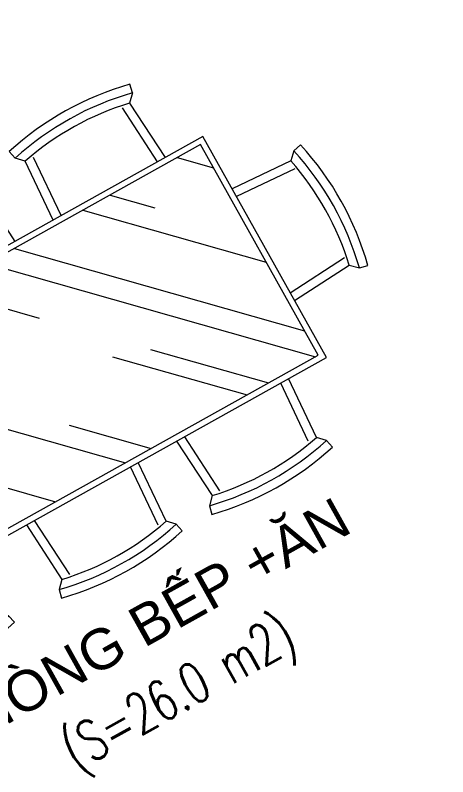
# Model space of a CAD drawing. Header units: millimetres. Extents: x 567980 to 569372, y 2065777 to 2066674.
# Drawn here: x 568962.583 to 568964.077, y 2066330.596 to 2066333.229 of the extents above; entities that cross this region are included whole.
import ezdxf
from ezdxf.enums import TextEntityAlignment as Align

# ---------------------------------------------------------------- set-up
doc = ezdxf.new("R2010")
doc.units = ezdxf.units.MM
for name, color, linetype, lineweight in [('A-TEXT', 7, 'Continuous', 18), ('E- THAY', 9, 'Continuous', 20), ('LD-THAY', 9, 'Continuous', 13)]:
    doc.layers.add(name, color=color, linetype=linetype, lineweight=lineweight)
doc.styles.add('AA - Arial - Regular', font='arial.ttf', dxfattribs={"height": 250})
doc.styles.add('Dim roman', font='romans.shx', dxfattribs={"width": 0.7})

# ---------------------------------------------------------------- blocks, each defined once
blk = doc.blocks.new('A$C67F81534')
at = {"color": 2, "linetype": 'Continuous'}
for p, q in [((505.0368122886863, 2254.250084117288), (497.9810249581933, 2284.33373191976)), ((968.5368122886866, 2254.250084117288), (975.5925996201113, 2284.33373191976)), ((505.0368122886863, 2254.250084117288), (530.3570659263058, 2228.267284944887)), ((943.2165586510673, 2228.267284944887), (968.5368122886866, 2254.250084117288)), ((530.3570659263058, 2228.267284944887), (515.381573151797, 2003.634893315146)), ((958.1920514265075, 2003.634893315146), (943.2165586510673, 2228.267284944887)), ((308.3283516196533, 2003.634893315262), (308.3283516196533, -4.17677219957e-05)), ((1183.828351619653, 2003.634893315262), (308.3283516196533, 2003.634893315262)), ((1183.828351619653, -4.17677219957e-05), (1183.828351619653, 2003.634893315262)), ((57.71316081751137, 1864.055273599108), (27.62951301410794, 1871.111060930183)), ((1434.443542421795, 1864.055273599108), (1464.527190224267, 1871.111060930183)), ((57.71316081751137, 1864.055273599108), (83.69595998991282, 1838.735019961372)), ((83.69595998991282, 1838.735019961372), (308.3283516196533, 1853.710512736696)), ((1408.460743249394, 1838.735019961372), (1183.828351619653, 1853.710512736696)), ((1434.443542421795, 1864.055273599108), (1408.460743249394, 1838.735019961372)), ((83.69595998991282, 1425.875527236843), (57.71316081751137, 1400.555273599108)), ((308.3283516196533, 1410.900034461636), (83.69595998991282, 1425.875527236843)), ((1183.828351619653, 1410.900034461636), (1408.460743249394, 1425.875527236843)), ((1408.460743249394, 1425.875527236843), (1434.443542421795, 1400.555273599108)), ((57.71316081751137, 1400.555273599108), (27.62951301410794, 1393.499486268032)), ((1434.443542421795, 1400.555273599108), (1464.527190224267, 1393.499486268032)), ((57.71316081751137, 1269.571950048907), (27.62951301410794, 1276.627737379982)), ((57.71316081751137, 1269.571950048907), (83.69595998991282, 1244.251696411054)), ((1434.443542421795, 1269.571950048907), (1408.460743249394, 1244.251696411054)), ((1434.443542421795, 1269.571950048907), (1464.527190224267, 1276.627737379982)), ((83.69595998991282, 1244.251696411054), (308.3283516196533, 1259.227189186378)), ((1408.460743249394, 1244.251696411054), (1183.828351619653, 1259.227189186378)), ((83.69595998991282, 831.3922036866423), (57.71316081751137, 806.0719500489067)), ((308.3283516196533, 816.4167109113187), (83.69595998991282, 831.3922036866423)), ((1183.828351619653, 816.4167109113187), (1408.460743249394, 831.3922036866423)), ((1408.460743249394, 831.3922036866423), (1434.443542421795, 806.0719500489067)), ((57.71316081751137, 806.0719500489067), (27.62951301410794, 799.0161627178313)), ((1434.443542421795, 806.0719500489067), (1464.527190224267, 799.0161627178313)), ((64.248076104559, 608.7750672858674), (34.16442830208689, 615.8308546169426)), ((64.248076104559, 608.7750672858674), (90.23087527696043, 583.4548136480153)), ((1427.908627133816, 608.7750672858674), (1401.925827961415, 583.4548136480153)), ((1427.908627133816, 608.7750672858674), (1457.99227493722, 615.8308546169426)), ((90.23087527696043, 583.4548136480153), (308.3283516196533, 597.9946454041637)), ((1401.925827961415, 583.4548136480153), (1183.828351619653, 597.9946454041637)), ((90.23087527696043, 170.5953209236031), (64.248076104559, 145.2750672858674)), ((308.3283516196533, 156.0554891674546), (90.23087527696043, 170.5953209236031)), ((1183.828351619653, 156.0554891674546), (1401.925827961415, 170.5953209236031)), ((1401.925827961415, 170.5953209236031), (1427.908627133816, 145.2750672858674)), ((64.248076104559, 145.2750672858674), (34.16442830208689, 138.219279954792)), ((1427.908627133816, 145.2750672858674), (1457.99227493722, 138.219279954792)), ((308.3283516196533, -4.17677219957e-05), (1183.828351619653, -4.17677219957e-05)), ((530.3570659263058, -224.6324333974626), (515.381573151797, -4.17677219957e-05)), ((958.1920514265075, -4.17677219957e-05), (943.2165586510673, -224.6324333974626)), ((505.0368122886863, -250.615232569864), (530.3570659263058, -224.6324333974626)), ((943.2165586510673, -224.6324333974626), (968.5368122886866, -250.615232569864)), ((505.0368122886863, -250.615232569864), (497.9810249581933, -280.6988803723361)), ((968.5368122886866, -250.615232569864), (975.5925996201113, -280.6988803723361))]:
    blk.add_line(p, q, dxfattribs=at)
at = {"color": 8, "linetype": 'Continuous'}
for p, q in [((561.1886273045093, 2226.211847519735), (546.3501636907458, 2003.634893315146)), ((328.9283516192809, 1983.034893315169), (328.9283516192809, 20.59995823225472)), ((1163.228351619094, 1983.034893315169), (328.9283516192809, 1983.034893315169)), ((1163.228351619094, 20.59995823225472), (1163.228351619094, 1983.034893315169)), ((85.75139741506426, 1807.903458583634), (308.3283516196533, 1822.741922197165)), ((1406.405305824242, 1807.903458583634), (1183.828351619653, 1822.741922197165)), ((308.3283516196533, 1441.86862500105), (85.75139741506426, 1456.707088614581)), ((85.75139741506426, 1213.420135033317), (308.3283516196533, 1228.258598646964)), ((1406.405305824242, 1213.420135033317), (1183.828351619653, 1228.258598646964)), ((308.3283516196533, 847.3853014508495), (85.75139741506426, 862.2237650643801)), ((328.9283516192809, 20.59995823225472), (1163.228351619094, 20.59995823225472)), ((561.1886273045093, -222.5769959723111), (546.3501636907458, -4.17677219957e-05))]:
    blk.add_line(p, q, dxfattribs=at)
at = {"color": 8}
for p, q in [((927.2234608875588, 2003.634893315146), (912.3849972737953, 2226.211847519735)), ((328.9283516192809, 1245.869158420479), (1066.094086513854, 1983.034893315169)), ((328.9283516192809, 1890.750542862573), (421.2127020722253, 1983.034893315169)), ((328.9283516192809, 1517.398162396159), (794.5650825388727, 1983.034893315169)), ((328.9283516192809, 1138.388927680091), (1163.228351619094, 1972.688927680137)), ((863.8768621627241, 1486.661247989745), (1163.228351619094, 1786.01273744693)), ((328.9283516192809, 1624.87839313643), (442.4412205750122, 1738.391262092162)), ((821.4504552911966, 1359.38202737621), (1163.228351619094, 1701.159923704457)), ((1183.828351619653, 1441.86862500105), (1406.405305824242, 1456.707088614581)), ((954.3865301543846, 1113.308867523214), (1163.228351619094, 1322.150688988506)), ((818.4667985718698, 875.5657594499643), (1163.228351619094, 1220.327312497655)), ((818.4667985718698, 875.5657594499643), (1163.228351619094, 1220.327312497655)), ((328.9283516192809, 951.7127374468837), (581.0341496877372, 1203.818535515107)), ((328.9283516192809, 866.8599237045273), (425.4706578264013, 963.4022299116476)), ((911.4828860973939, 691.3959887502715), (1163.228351619094, 943.1414542724381)), ((716.9432609323413, 774.042221810785), (804.985632378608, 862.0845932565861)), ((716.9432609323413, 774.042221810785), (804.985632378608, 862.0845932565861)), ((1183.828351619653, 847.3853014508495), (1406.405305824242, 862.2237650643801)), ((618.3232699073851, 777.2456072765635), (671.5438176793978, 830.4661550485761)), ((328.9283516192809, 487.8506889884593), (605.3281206442042, 764.2504580129172)), ((695.6868608454242, 752.7858217238681), (714.2754446882753, 771.3744055668358)), ((695.6868608454242, 752.7858217238681), (714.2754446882753, 771.3744055668358)), ((462.2402104483917, 519.3391713266028), (676.9437339818105, 734.0426948603708)), ((524.4656071923673, 581.5645680709276), (676.9437339818105, 734.0426948603708)), ((880.1511006252838, 660.0642032787435), (901.5855293506756, 681.4986320035532)), ((328.9283516192809, 108.8414542725077), (855.7776027852666, 635.6907054382609)), ((529.1864223033187, 20.59995823225472), (1163.228351619094, 654.6418875483793)), ((864.5295847943053, 644.4426874471827), (872.1641067899764, 652.0772094433196)), ((92.2863127030432, 552.6232522702776), (308.3283516196533, 567.0260548647492)), ((1050.553052395582, 451.4569203326245), (1163.228351619094, 564.1322195564862)), ((1399.870390536263, 552.6232522702776), (1183.828351619653, 567.0260548647492)), ((1121.263730513863, 426.0010762099407), (1163.228351619094, 467.9656973151723)), ((328.9283516192809, 386.0273124976084), (368.9021153319626, 426.0010762099407)), ((715.862612536177, 20.59995823225472), (1027.925635397434, 332.6629810932791)), ((308.3283516196533, 187.0240797069855), (92.2863127030432, 201.4268823013408)), ((1183.828351619653, 187.0240797069855), (1399.870390536263, 201.4268823013408)), ((1094.871847252361, 20.59995823225472), (1163.228351619094, 88.95646259910427)), ((619.6960902949795, 20.59995823225472), (654.5732549307868, 55.47712286817841)), ((927.2234608875588, -4.17677219957e-05), (912.3849972737953, -222.5769959723111))]:
    blk.add_line(p, q, dxfattribs=at)
at = {"color": 2, "linetype": 'Continuous'}
for centre, radius, start, end in [((736.7868122886866, 1266.141308836872), 1045.822171541418, 76.80048482844076, 103.1995151715592), ((736.7868122886866, 1266.141308836872), 984.0221715414186, 77.8904461773857, 102.1095538226143), ((1045.821936097927, 1632.305273599107), 1045.822171541418, 166.800484824993, 193.1995151750069), ((446.3347671413794, 1632.305273599107), 1045.822171541418, 346.8004848249929, 13.19951517500699), ((1045.821936097927, 1632.305273599107), 1014.922171541418, 166.800484824993, 193.1995151750069), ((1045.821936097927, 1632.305273599107), 984.0221715414186, 167.8904461969507, 192.1095538030492), ((446.3347671413794, 1632.305273599107), 984.0221715414186, 347.8904461969506, 12.10955380304924), ((1045.821936097927, 1037.821950048906), 1045.822171541418, 166.800484824993, 193.1995151750069), ((1045.821936097927, 1037.821950048906), 1014.922171541418, 166.800484824993, 193.1995151750069), ((446.3347671413794, 1037.821950048906), 1045.822171541418, 346.8004848249929, 13.19951517500699), ((1045.821936097927, 1037.821950048906), 984.0221715414186, 167.8904461969507, 192.1095538030492), ((446.3347671413794, 1037.821950048906), 984.0221715414186, 347.8904461969506, 12.10955380304924), ((1052.356851385906, 377.0250672858674), 1045.822171541418, 166.800484824993, 193.1995151750069), ((1052.356851385906, 377.0250672858674), 1014.922171541418, 166.800484824993, 193.1995151750069), ((439.7998518534004, 377.0250672858674), 1014.922171541418, 346.8004848249929, 13.19951517500699), ((439.7998518534004, 377.0250672858674), 1045.822171541418, 346.8004848249929, 13.19951517500699), ((1052.356851385906, 377.0250672858674), 984.0221715414186, 167.8904461969507, 192.1095538030492), ((439.7998518534004, 377.0250672858674), 984.0221715414186, 347.8904461969506, 12.10955380304924), ((736.7868122886866, 737.4935427105518), 984.0221715414186, 257.8904461773857, 282.1095538226141), ((736.7868122886866, 737.4935427105518), 1045.822171541418, 256.8004848284407, 283.1995151715593)]:
    blk.add_arc(centre, radius, start, end, dxfattribs=at)
at = {"color": 8, "linetype": 'Continuous'}
for centre, start, end in [((736.7868122886866, 1266.141308836872), 76.80048482844076, 103.1995151715592), ((446.3347671413794, 1632.305273599107), 346.8004848249929, 13.19951517500699), ((446.3347671413794, 1037.821950048906), 346.8004848249929, 13.19951517500699), ((736.7868122886866, 737.4935427105518), 256.8004848284407, 283.1995151715593)]:
    blk.add_arc(centre, 1014.922171541418, start, end, dxfattribs=at)
at = {"color": 8}
for centre, radius, start, end in [((804.4162054937331, 929.1248334007105), 30.87220209516123, 137.031016933112, 215.0700487606118), ((762.9405305003747, 931.9883384035202), 26.21356438686432, 308.1934003881607, 43.90766527647505), ((746.9635007828474, 917.8355939927278), 37.56386467009188, 156.0384737119898, 244.4359237815797), ((688.1855687834324, 896.1661885550711), 44.28682309241754, 343.9865722407625, 56.48782527179212), ((753.3095725048332, 929.539187815506), 23.71430456975139, 148.7907800971929, 240.7624311933613), ((726.3106848886237, 922.4175661433256), 20.53877804133036, 318.6409317407038, 70.91227962468447), ((843.8439814401792, 900.6453499421476), 37.56386467009188, 116.0384737055574, 204.435923790608), ((784.8886479074132, 921.8273487653348), 44.28682309241754, 303.9865722332902, 16.48782525869027), ((856.2282795123756, 905.5316466687946), 23.71430456975139, 108.7907800931105, 200.7624312084795), ((830.9682415239513, 917.4307184215868), 20.53877804133036, 278.6409317388163, 30.91227958759037), ((698.4538130257276, 914.3084581674776), 30.87220209516123, 177.0310169432422, 255.0700487456199), ((664.8409771053119, 889.8419802953722), 26.21356438686432, 348.1934004179134, 83.90766529289235), ((781.8491265242917, 897.6381635996513), 32.21870847391171, 145.8330266303588, 240.6579535065184), ((744.2578962827101, 888.7897267848019), 29.076542895512, 318.5782775862965, 67.91270257753908), ((865.1803050171579, 901.2171444548293), 26.21356438686432, 268.1934004093927, 3.907665283719358), ((895.1118898130951, 872.3635223428718), 30.87220209516123, 97.03101694599316, 175.0700487544899), ((642.9328612852843, 858.9651324599984), 20.53877804133036, 358.6409317294427, 110.9122796050728), ((659.0375189743935, 881.7751616106834), 23.71430456975139, 188.7907800966763, 280.7624312395101), ((678.2967813340945, 844.7409580952951), 29.076542895512, 358.5782775769501, 107.9127025873301), ((701.405668802559, 875.6824309839868), 32.21870847391171, 185.8330266407055, 280.6579535073986), ((764.921001647599, 871.0968917591963), 23.19747010121643, 171.2967028761516, 266.1216297543088), ((743.2236159415912, 853.7083080934825), 20.93511088476864, 344.0419538152044, 93.37637877730808), ((791.1923738447949, 856.4132832001195), 23.19747010121643, 131.2967028963692, 226.1216297105914), ((763.3940459797159, 857.0396659924882), 20.93511088476864, 304.0419538179802, 53.37637878983603), ((799.1415898073462, 887.7612370392308), 23.19747010121643, 171.2967028761516, 266.1216297543088), ((777.4442041013388, 870.3726533735171), 20.93511088476864, 344.0419538152044, 93.37637877730808), ((825.4129620045421, 873.0776284801541), 23.19747010121643, 131.2967028963692, 226.1216297105914), ((797.6146341403946, 873.7040112725226), 20.93511088476864, 304.0419538179802, 53.37637878983603), ((857.5852631740271, 862.7491726801961), 32.21870847391171, 105.8330266292887, 200.6579535094743), ((823.1010446017606, 880.1340538362273), 29.076542895512, 278.5782775971318, 27.91270253810548), ((894.5794353345409, 858.1210942801554), 32.21870847391171, 105.8330266292887, 200.6579535094743), ((860.095216761343, 875.5059754363028), 29.076542895512, 278.5782775971318, 27.91270253810548), ((630.6013881750405, 814.3490582781378), 44.28682309241754, 23.98657222476296, 96.48782523401907), ((661.6990710683167, 868.7305122999242), 37.56386467009188, 196.0384737004287, 284.4359237536527), ((698.5638202074913, 839.799987439299), 23.19747010121643, 171.2967028761516, 266.1216297543088), ((676.866434501484, 822.4114037734689), 20.93511088476864, 344.0419538152044, 93.37637877730808), ((731.1594144469127, 855.6485727191903), 23.19747010121643, 171.2967028761516, 266.1216297543088), ((709.4620287409053, 838.2599890534766), 20.93511088476864, 344.0419538152044, 93.37637877730808), ((821.8035645829513, 838.4182792821667), 20.93511088476864, 104.0419538291536, 213.3763788024706), ((795.8959165327251, 848.5144746719162), 23.19747010121643, 291.2967028932791, 26.12162972997777), ((858.797736743465, 833.7902008821255), 20.93511088476864, 104.0419538291536, 213.3763788024706), ((832.8900886932387, 843.8863962719914), 23.19747010121643, 291.2967028932791, 26.12162972997777), ((907.0090593993663, 825.2032864366192), 37.56386467009188, 76.03847370884714, 164.4359237748305), ((875.4621801376343, 879.3253968500065), 44.28682309241754, 263.9865722328682, 336.4878252651585), ((919.6368331369013, 820.985933551099), 23.71430456975139, 68.79078010339246, 160.7624312069568), ((907.9350972631946, 846.3379907705821), 20.53877804133036, 238.6409317275165, 350.9122795940766), ((616.7835162086412, 794.4988194222096), 26.21356438686432, 28.19340042453008, 123.9076652549712), ((837.6718352334574, 818.4106429163367), 23.19747010121643, 91.29670289720528, 186.1216297250427), ((816.7797117279844, 836.7589007009517), 20.93511088476864, 264.0419537876557, 13.37637878110401), ((874.6660073930395, 813.7825645162958), 23.19747010121643, 91.29670289720528, 186.1216297250427), ((853.773883888498, 832.130822300911), 20.93511088476864, 264.0419537876557, 13.37637878110401), ((893.17629872635, 787.3404047754593), 32.21870847391171, 65.83302665920392, 160.6579534796945), ((877.9346409020945, 822.8240248234943), 29.076542895512, 238.5782775903797, 347.9127025573092), ((626.8056935416532, 834.8471432819498), 30.87220209516123, 217.0310169407572, 295.0700487356796), ((656.0816384693608, 768.5986562287435), 29.076542895512, 38.57827760146861, 147.9127025494784), ((680.2190502965823, 789.207089448115), 20.93511088476864, 24.04195382079714, 133.3763787832126), ((685.6630459036678, 816.4743280309485), 23.19747010121643, 211.2967028780476, 306.1216297497793), ((694.5796237532048, 767.8785904770482), 23.19747010121643, 11.2967028749682, 106.1216297506373), ((928.1033473843707, 770.5837732723448), 30.87220209516123, 57.0310169454905, 135.070048727961), ((923.7211739439516, 811.9265819835708), 26.21356438686432, 228.1934004092463, 323.9076652823646), ((619.8481810167431, 756.7635163301602), 20.53877804133036, 38.64093170369578, 150.9122795846416), ((617.5230603963137, 784.5888868030161), 23.71430456975139, 228.7907801264842, 320.7624312259292), ((653.8952779127285, 807.1553061186568), 32.21870847391171, 225.8330266555867, 320.6579534750759), ((709.0212511010468, 791.6394571952987), 20.93511088476864, 184.0419538112812, 293.3763788190848), ((848.8495420366526, 759.4225096346344), 23.19747010121643, 51.29670289457854, 146.1216297076735), ((844.6392796924338, 786.9072886902139), 20.93511088476864, 224.0419538279139, 333.3763787763098), ((869.3033644370734, 748.7404043547577), 23.19747010121643, 51.29670289457854, 146.1216297076735), ((865.0931020928548, 776.2251834102208), 20.93511088476864, 224.0419538279139, 333.3763787763098), ((906.9030927196144, 726.8095834353007), 37.56386467009188, 36.03847372744939, 124.4359237630547), ((639.0803842302411, 714.6591024723602), 44.28682309241754, 63.98657223594262, 136.4878252255106), ((627.9468665383756, 776.3069183982443), 37.56386467009188, 236.0384737346472, 324.4359237499135), ((689.3482252154497, 732.8333640780763), 20.93511088476864, 64.04195383076792, 173.3763787919929), ((675.991524699144, 757.2206135886954), 23.19747010121643, 251.2967028811536, 346.1216297266976), ((717.8041093759238, 728.9710123980185), 20.93511088476864, 64.04195383076792, 173.3763787919929), ((704.4474088586867, 753.3582619087538), 23.19747010121643, 251.2967028811536, 346.1216297266976), ((808.8839149530977, 729.2572490370368), 23.19747010121643, 11.2967028749682, 106.1216297506373), ((823.3255423009397, 753.018115755287), 20.93511088476864, 184.0419538112812, 293.3763788190848), ((871.968792071566, 706.6964605139801), 32.21870847391171, 25.83302662350416, 120.657953522749), ((917.5258031301199, 788.5474684507353), 44.28682309241754, 223.9865722580726, 296.4878252650253), ((913.8656664425508, 715.4619271841362), 23.71430456975139, 28.79078011280209, 120.7624312387382), ((641.2547677746043, 690.5709803840144), 26.21356438686432, 68.19340042037337, 163.9076652703753), ((622.9967983989045, 727.9217211048817), 30.87220209516123, 257.0310169505902, 335.0700487343631), ((688.0071799615398, 695.9906503695528), 29.076542895512, 78.57827757628388, 187.9127025592926), ((661.5485937707126, 724.1213923216562), 32.21870847391171, 265.8330266591307, 0.657953496443712), ((732.577911143191, 695.5167055220807), 20.93511088476864, 104.0419538291536, 213.3763788024706), ((706.6702630929649, 705.6129009119466), 23.19747010121643, 291.2967028932791, 26.12162972997777), ((766.5302764326334, 705.8221182367997), 20.93511088476864, 144.0419538272502, 253.376378768183), ((740.1941573200747, 696.9031374386979), 23.19747010121643, 331.2967028990589, 66.12162973566589), ((819.4953210335224, 707.0500864770728), 23.19747010121643, 11.2967028749682, 106.1216297506373), ((833.9369483813642, 730.8109531953232), 20.93511088476864, 184.0419538112812, 293.3763788190848), ((883.1014361223206, 743.6756392808165), 29.076542895512, 198.5782775724241, 307.9127025817846), ((921.1976049654187, 742.4044605876552), 20.53877804133036, 198.6409317346123, 310.9122795844135), ((709.6551404530181, 643.742359429365), 44.28682309241754, 103.9865722140851, 176.4878252487975), ((661.4999188641085, 683.8108390071426), 37.56386467009188, 276.0384737253882, 4.435923778585114), ((759.1350901303813, 660.8910335163819), 29.076542895512, 118.5782775948077, 227.9127025302745), ((720.7845448376611, 665.4331806757255), 32.21870847391171, 305.8330266173708, 40.6579534817096), ((789.680457552895, 694.7179931168213), 20.93511088476864, 144.0419538272502, 253.376378768183), ((763.3443384403363, 685.7990123187193), 23.19747010121643, 331.2967028990589, 66.12162973566589), ((836.183829295449, 679.7233063702002), 29.076542895512, 158.5782775742901, 267.9127025796373), ((803.8859712798147, 658.5515376363182), 32.21870847391171, 345.8330266293827, 80.65795349390262), ((821.9861082332209, 684.8973079170099), 23.19747010121643, 11.2967028749682, 106.1216297506373), ((836.4277355810626, 708.6581746352604), 20.93511088476864, 184.0419538112812, 293.3763788190848), ((832.5975143136458, 662.6901453570463), 23.19747010121643, 11.2967028749682, 106.1216297506373), ((847.0391416614873, 686.4510120752965), 20.93511088476864, 184.0419538112812, 293.3763788190848), ((891.3974801898003, 691.9695651936341), 44.28682309241754, 183.9865722399763, 256.4878252459025), ((843.5756643880159, 651.5037480947793), 37.56386467009188, 356.0384737165126, 84.43592376679983), ((887.9535085102543, 671.4094619737007), 30.87220209516123, 17.03101695474533, 95.07004873589594), ((911.171214096248, 705.896697607357), 26.21356438686432, 188.193400413286, 283.9076653069527), ((667.8582225125282, 663.6339897041908), 20.53877804133036, 78.64093175348212, 190.9122795979398), ((648.1912734191864, 683.4549014355289), 23.71430456975139, 268.7907800950886, 0.7624312215181508), ((809.3029440129175, 634.7815613033018), 44.28682309241754, 143.986572256915, 216.4878252644041), ((746.6583819035443, 634.5222176583483), 37.56386467009188, 316.0384737251925, 44.43592376169604), ((864.5500898221508, 654.2617817238205), 20.53877804133036, 158.6409317139718, 270.9122796256069), ((841.6151724169031, 638.3354829595191), 23.71430456975139, 348.7907801210488, 80.762431206845), ((726.8043612763285, 626.6874541525029), 26.21356438686432, 108.1934004232149, 203.9076652864225), ((688.8093519555404, 643.5637849953491), 30.87220209516123, 297.0310169320955, 15.07004876159935), ((764.4985537780448, 623.1528932008658), 20.53877804133036, 118.6409317018828, 230.9122795738968), ((736.692160256207, 625.6949212733888), 23.71430456975139, 308.7907801278161, 40.76243120465117), ((833.4026911417022, 632.7400525581324), 26.21356438686432, 148.1934004024869, 243.9076652751012), ((793.4489290118217, 621.2453508103499), 30.87220209516123, 337.031016944143, 55.07004875114882)]:
    blk.add_arc(centre, radius, start, end, dxfattribs=at)
blk = doc.blocks.new('TANG 1 BT1')
at = {"rotation": 270}
blk.add_blockref('A$C67F81534', (7151988.601074219, 838240.8291015625), dxfattribs=at)
at = {"layer": 'A-TEXT', "style": 'AA - Arial - Regular'}
blk.add_text('PHÒNG BẾP +ĂN', height=140, rotation=359.9966456006534, dxfattribs=at).set_placement((7152981.720947266, 836555.9619140625), align=Align.MIDDLE_CENTER)
at = {"layer": 'A-TEXT', "style": 'Dim roman', "width": 0.7}
blk.add_text('(S=26.0 m2)', height=140, rotation=359.9966456006534, dxfattribs=at).set_placement((7152981.720947266, 836297.3024902344), align=Align.MIDDLE_CENTER)
blk = doc.blocks.new('MBT1 BT1')
at = {"layer": 'E- THAY'}
blk.add_blockref('TANG 1 BT1', (-73138.046875, 193430.5471191406), dxfattribs=at)

msp = doc.modelspace()

# ---------------------------------------------------------------- block references
at = {"layer": 'LD-THAY', "xscale": 0.0009994885116012015, "yscale": 0.0009994885116012015, "zscale": 0.0009994885116012015, "rotation": 29.16570913589107}
msp.add_blockref('MBT1 BT1', (563285.6580779583, 2061983.671414569, -0.0003433574239588166), dxfattribs=at)

# ---------------------------------------------------------------- next in the draw order: block references
msp.add_blockref('MBT1 BT1', (563285.6580779583, 2061983.671414569, -0.0003433574239588166), dxfattribs=at)

doc.saveas('drawing.dxf')
